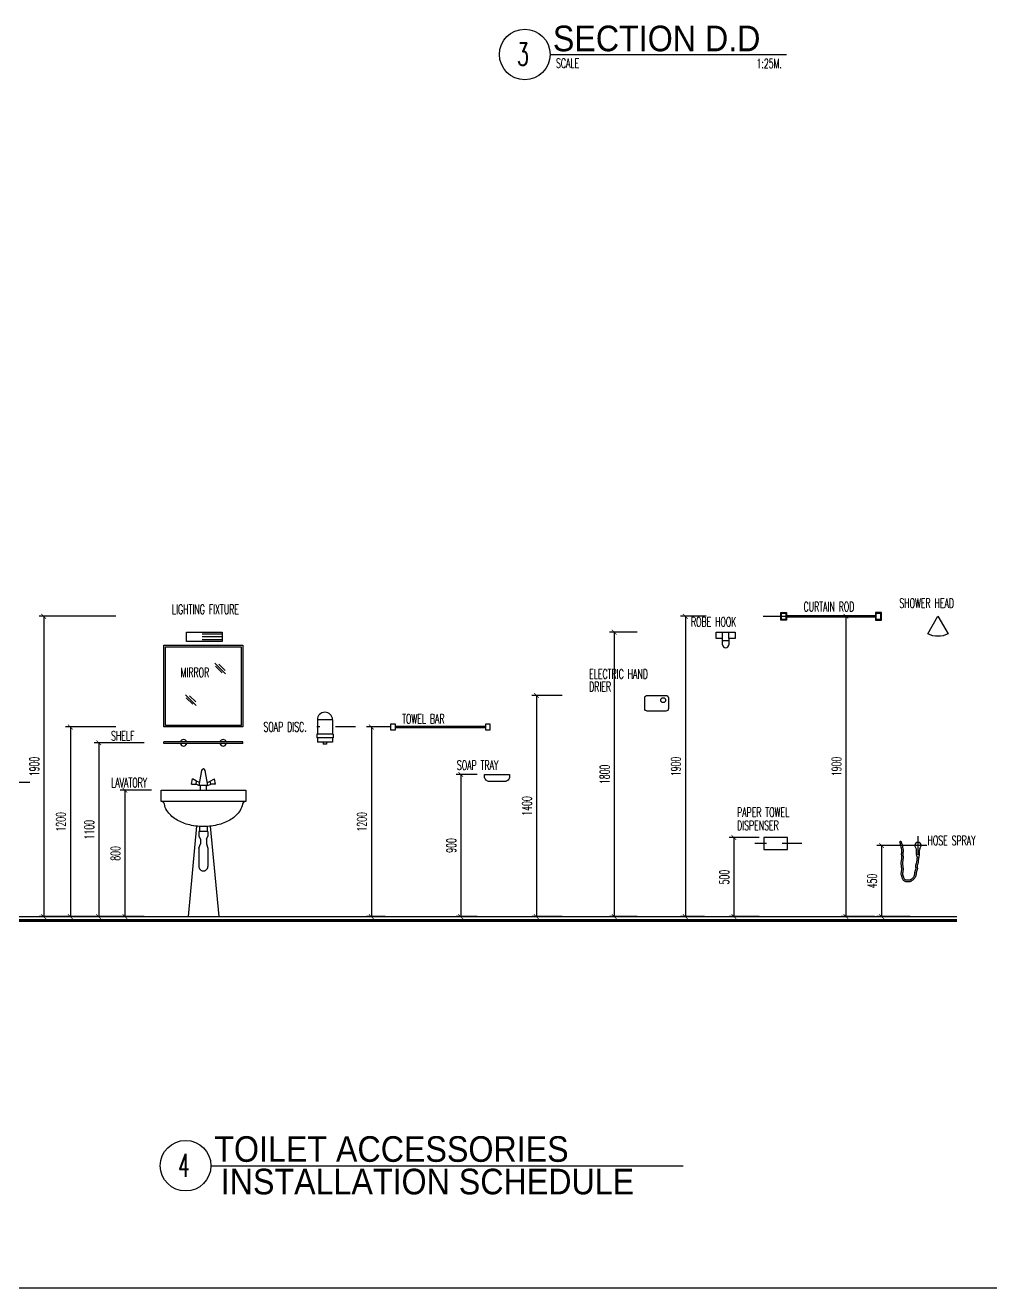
# Model space of a CAD drawing. Extents: x 417646.4 to 417675.2, y 43441 to 43460.9.
# Drawn here: x 417665.44 to 417671.55, y 43440.98 to 43448.96 of the extents above; entities that cross this region are included whole.
import ezdxf

# ---------------------------------------------------------------- set-up
doc = ezdxf.new("R2010")
doc.units = 0
doc.header["$MEASUREMENT"] = 0
doc.header["$PDMODE"] = 3
doc.header["$PDSIZE"] = 0.1
for name, pattern in [('CENTER2', [1.125, 0.75, -0.125, 0.125, -0.125]), ('HIDDEN', [0.375, 0.25, -0.125]), ('HIDDEN2', [0.1875, 0.125, -0.0625])]:
    doc.linetypes.add(name, pattern=pattern)
doc.layers.get('0').update_dxf_attribs({"linetype": 'CONTINUOUS'})
doc.layers.get('DEFPOINTS').update_dxf_attribs({"linetype": 'CONTINUOUS'})
for name, color, linetype in [('AXIS', 11, 'CENTER2'), ('BOARDER', 6, 'CONTINUOUS'), ('CONC', 3, 'CONTINUOUS'), ('DIM', 4, 'CONTINUOUS'), ('DIM1', 2, 'CONTINUOUS'), ('DRWIN', 2, 'CONTINUOUS'), ('FIX', 3, 'CONTINUOUS'), ('Hatch', 11, 'CONTINUOUS'), ('JUMP', 2, 'CONTINUOUS'), ('SANI', 2, 'CONTINUOUS'), ('SETTING', 3, 'CONTINUOUS'), ('TITLE', 6, 'CONTINUOUS'), ('TXT', 2, 'CONTINUOUS'), ('TXT1', 2, 'CONTINUOUS'), ('WallPartition', 2, 'CONTINUOUS')]:
    doc.layers.add(name, color=color, linetype=linetype)
doc.styles.add('ROMANS', font='ROMANS.shx', dxfattribs={"width": 0.6})
doc.styles.add('TTXT', font='swisse.ttf', dxfattribs={"width": 0.6})
doc.dimstyles.new('R50', dxfattribs={"dimscale": 0, "dimtxt": 0.06, "dimasz": 0.03, "dimexe": 0.03, "dimexo": 0.03, "dimgap": 0.03, "dimtad": 1, "dimdec": 0, "dimlfac": 1000, "dimzin": 13, "dimdsep": 46, "dimtxsty": 'ROMANS', "dimblk": 'ARCHTICK', "dimcen": 0.09, "dimclrd": 4, "dimclre": 4, "dimclrt": 2, "dimadec": 0, "dimazin": 0, "dimtfac": 1, "dimtdec": 0, "dimtofl": 0, "dimtmove": 2, "dimatfit": 3, "dimldrblk": 'CLOSEDBLANK', "dimfxl": 0, "dimtolj": 1, "dimtzin": 0, "dimarcsym": 0})

# ---------------------------------------------------------------- blocks, each defined once
blk = doc.blocks.new('_ARCHTICK')
at = {"color": 0, "linetype": 'ByBlock', "const_width": 0.15}
blk.add_lwpolyline([(-0.5, -0.5), (0.5, 0.5)], dxfattribs=at)
blk = doc.blocks.new('*D174')
at = {"layer": 'DEFPOINTS', "color": 0}
for p in [(417670.8459, 43445.2244), (417670.6344, 43443.3244), (417670.8459, 43443.3244)]:
    blk.add_point(p, dxfattribs=at)
at = {"layer": 'DIM', "color": 4, "lineweight": -2}
for p, q in [((417670.8159, 43445.2244), (417670.6044, 43445.2244)), ((417670.6344, 43445.2244), (417670.6344, 43443.3244)), ((417670.8159, 43443.3244), (417670.6044, 43443.3244))]:
    blk.add_line(p, q, dxfattribs=at)
at = {"layer": 'DIM', "color": 4, "lineweight": -2, "xscale": 0.03, "yscale": 0.03, "zscale": 0.03}
for p, rotation in [((417670.6344, 43445.2244), 90), ((417670.6344, 43443.3244), 270)]:
    blk.add_blockref('_ARCHTICK', p, dxfattribs=dict(at, rotation=rotation))
at = {"layer": 'DIM', "color": 2, "insert": (417670.5744, 43444.2744), "char_height": 0.06, "attachment_point": 5, "rotation": 90, "style": 'ROMANS'}
blk.add_mtext('\\A1;1900', dxfattribs=at)
blk = doc.blocks.new('_ClosedBlank')
at = {"color": 0, "linetype": 'ByBlock', "lineweight": -2}
for p, q in [((-1, 0.17), (0, 0)), ((-1, 0.17), (-1, -0.17)), ((0, 0), (-1, -0.17))]:
    blk.add_line(p, q, dxfattribs=at)
blk = doc.blocks.new('*D175')
at = {"layer": 'DEFPOINTS', "color": 0}
for p in [(417669.7811, 43445.2244), (417669.6186, 43443.3244), (417669.7689, 43443.3244)]:
    blk.add_point(p, dxfattribs=at)
at = {"layer": 'DIM', "color": 4, "lineweight": -2}
for p, q in [((417669.7511, 43445.2244), (417669.5886, 43445.2244)), ((417669.6186, 43445.2244), (417669.6186, 43443.3244)), ((417669.7389, 43443.3244), (417669.5886, 43443.3244))]:
    blk.add_line(p, q, dxfattribs=at)
at = {"layer": 'DIM', "color": 4, "lineweight": -2, "xscale": 0.03, "yscale": 0.03, "zscale": 0.03}
for p, rotation in [((417669.6186, 43445.2244), 90), ((417669.6186, 43443.3244), 270)]:
    blk.add_blockref('_ARCHTICK', p, dxfattribs=dict(at, rotation=rotation))
at = {"layer": 'DIM', "color": 2, "insert": (417669.5586, 43444.2744), "char_height": 0.06, "attachment_point": 5, "rotation": 90, "style": 'ROMANS'}
blk.add_mtext('\\A1;1900', dxfattribs=at)
blk = doc.blocks.new('*D176')
at = {"layer": 'DEFPOINTS', "color": 0}
for p in [(417666.0453, 43445.2244), (417665.5592, 43443.3244), (417665.9403, 43443.3244)]:
    blk.add_point(p, dxfattribs=at)
at = {"layer": 'DIM', "color": 4, "lineweight": -2}
for p, q in [((417666.0153, 43445.2244), (417665.5292, 43445.2244)), ((417665.5592, 43445.2244), (417665.5592, 43443.3244)), ((417665.9103, 43443.3244), (417665.5292, 43443.3244))]:
    blk.add_line(p, q, dxfattribs=at)
at = {"layer": 'DIM', "color": 4, "lineweight": -2, "xscale": 0.03, "yscale": 0.03, "zscale": 0.03}
for p, rotation in [((417665.5592, 43445.2244), 90), ((417665.5592, 43443.3244), 270)]:
    blk.add_blockref('_ARCHTICK', p, dxfattribs=dict(at, rotation=rotation))
at = {"layer": 'DIM', "color": 2, "insert": (417665.4992, 43444.2744), "char_height": 0.06, "attachment_point": 5, "rotation": 90, "style": 'ROMANS'}
blk.add_mtext('\\A1;1900', dxfattribs=at)
blk = doc.blocks.new('*D177')
at = {"layer": 'DEFPOINTS', "color": 0}
for p in [(417669.344, 43445.1244), (417669.1683, 43443.3244), (417669.344, 43443.3244)]:
    blk.add_point(p, dxfattribs=at)
at = {"layer": 'DIM', "color": 4, "lineweight": -2}
for p, q in [((417669.314, 43445.1244), (417669.1383, 43445.1244)), ((417669.1683, 43445.1244), (417669.1683, 43443.3244)), ((417669.314, 43443.3244), (417669.1383, 43443.3244))]:
    blk.add_line(p, q, dxfattribs=at)
at = {"layer": 'DIM', "color": 4, "lineweight": -2, "xscale": 0.03, "yscale": 0.03, "zscale": 0.03}
for p, rotation in [((417669.1683, 43445.1244), 90), ((417669.1683, 43443.3244), 270)]:
    blk.add_blockref('_ARCHTICK', p, dxfattribs=dict(at, rotation=rotation))
at = {"layer": 'DIM', "color": 2, "insert": (417669.1083, 43444.2244), "char_height": 0.06, "attachment_point": 5, "rotation": 90, "style": 'ROMANS'}
blk.add_mtext('\\A1;1800', dxfattribs=at)
blk = doc.blocks.new('*D178')
at = {"layer": 'DEFPOINTS', "color": 0}
for p in [(417671.0709, 43443.7744), (417670.8606, 43443.3244), (417671.0709, 43443.3244)]:
    blk.add_point(p, dxfattribs=at)
at = {"layer": 'DIM', "color": 4, "lineweight": -2}
for p, q in [((417671.0409, 43443.7744), (417670.8306, 43443.7744)), ((417670.8606, 43443.7744), (417670.8606, 43443.3244)), ((417671.0409, 43443.3244), (417670.8306, 43443.3244))]:
    blk.add_line(p, q, dxfattribs=at)
at = {"layer": 'DIM', "color": 4, "lineweight": -2, "xscale": 0.03, "yscale": 0.03, "zscale": 0.03}
for p, rotation in [((417670.8606, 43443.7744), 90), ((417670.8606, 43443.3244), 270)]:
    blk.add_blockref('_ARCHTICK', p, dxfattribs=dict(at, rotation=rotation))
at = {"layer": 'DIM', "color": 2, "insert": (417670.8006, 43443.5494), "char_height": 0.06, "attachment_point": 5, "rotation": 90, "style": 'ROMANS'}
blk.add_mtext('\\A1;450', dxfattribs=at)
blk = doc.blocks.new('*D179')
at = {"layer": 'DEFPOINTS', "color": 0}
for p in [(417670.1147, 43443.8244), (417669.9254, 43443.3244), (417670.1147, 43443.3244)]:
    blk.add_point(p, dxfattribs=at)
at = {"layer": 'DIM', "color": 4, "lineweight": -2}
for p, q in [((417670.0847, 43443.8244), (417669.8954, 43443.8244)), ((417669.9254, 43443.8244), (417669.9254, 43443.3244)), ((417670.0847, 43443.3244), (417669.8954, 43443.3244))]:
    blk.add_line(p, q, dxfattribs=at)
at = {"layer": 'DIM', "color": 4, "lineweight": -2, "xscale": 0.03, "yscale": 0.03, "zscale": 0.03}
for p, rotation in [((417669.9254, 43443.8244), 90), ((417669.9254, 43443.3244), 270)]:
    blk.add_blockref('_ARCHTICK', p, dxfattribs=dict(at, rotation=rotation))
at = {"layer": 'DIM', "color": 2, "insert": (417669.8654, 43443.5744), "char_height": 0.06, "attachment_point": 5, "rotation": 90, "style": 'ROMANS'}
blk.add_mtext('\\A1;500', dxfattribs=at)
blk = doc.blocks.new('A$C753C42D5')
at = {"layer": 'SANI', "linetype": 'Continuous'}
for p, q in [((0.2568, 0.9248), (0.2394, 0.8287)), ((0.2968, 0.8287), (0.2793, 0.9248)), ((0.1923, 0.8373), (0.1985, 0.8714)), ((0.1923, 0.8373), (0.2215, 0.8373)), ((0.225, 0.8568), (0.1985, 0.8714)), ((0.2215, 0.8373), (0.225, 0.8568)), ((0.2394, 0.8287), (0.2215, 0.8373)), ((0.2429, 0.8483), (0.225, 0.8568)), ((0.2968, 0.8287), (0.2394, 0.8287)), ((0.2489, 0.8), (0.2489, 0.8287)), ((0.2872, 0.8), (0.2872, 0.8287)), ((0.2933, 0.8483), (0.3112, 0.8568)), ((0.2968, 0.8287), (0.3147, 0.8373)), ((0.3112, 0.8568), (0.3377, 0.8714)), ((0.3147, 0.8373), (0.3112, 0.8568)), ((0.3439, 0.8373), (0.3147, 0.8373)), ((0.3439, 0.8373), (0.3377, 0.8714)), ((0.2252, 0.5724), (0.1713, 0)), ((0.3109, 0.5724), (0.3648, 0))]:
    blk.add_line(p, q, dxfattribs=at)
at = {"layer": 'SANI', "linetype": 'HIDDEN2'}
for p, q in [((0.2441, 0.57), (0.2441, 0.5382)), ((0.292, 0.57), (0.292, 0.5382)), ((0.2968, 0.5382), (0.2394, 0.5382)), ((0.2394, 0.5382), (0.2394, 0.5094)), ((0.2394, 0.5094), (0.2489, 0.4903)), ((0.2489, 0.4903), (0.2489, 0.4616)), ((0.2872, 0.4903), (0.2968, 0.5094)), ((0.2872, 0.4903), (0.2872, 0.4616)), ((0.2968, 0.5382), (0.2968, 0.5094)), ((0.2394, 0.4328), (0.2489, 0.4616)), ((0.2394, 0.4328), (0.2394, 0.3179)), ((0.2872, 0.4616), (0.2968, 0.4328)), ((0.2968, 0.4328), (0.2968, 0.3179))]:
    blk.add_line(p, q, dxfattribs=at)
at = {"layer": 'SANI', "linetype": 'Continuous'}
blk.add_lwpolyline([(0.5362, 0.8), (0.5362, 0.789), (0.5362, 0.7282), (0, 0.7282), (0, 0.789), (0, 0.8)], close=True, dxfattribs=at)
for points in [[(0.517, 0.7282, -0.000994), (0.517, 0.7278, -0.145509)], [(0.5158, 0.7124, -0.107261), (0.5003, 0.6716, -0.107169), (0.4442, 0.6162, -0.077294), (0.3677, 0.5829, -0.06439), (0.2685, 0.57, -0.06439), (0.1694, 0.5829, -0.077294), (0.0929, 0.6162, -0.107169), (0.0368, 0.6716, -0.107938), (0.0212, 0.7126, -0.000994)]]:
    blk.add_lwpolyline(points, format="xyb", dxfattribs=at)
for centre, radius, start, end in [((0.2681, 0.9226), 0.0115, 9.52728, 170.47272), ((0.0024, 0.709), 0.0191, 10.80776, 88.49148), ((0.5347, 0.709), 0.0191, 89.19364, 170.01956)]:
    blk.add_arc(centre, radius, start, end, dxfattribs=at)
at = {"layer": 'SANI', "linetype": 'HIDDEN2'}
blk.add_arc((0.2681, 0.3179), 0.0287, 180, 0, dxfattribs=at)
blk = doc.blocks.new('*D180')
at = {"layer": 'DEFPOINTS', "color": 0}
for p in [(417666.0453, 43444.5244), (417665.7275, 43443.3244), (417666.0453, 43443.3244)]:
    blk.add_point(p, dxfattribs=at)
at = {"layer": 'DIM', "color": 4, "lineweight": -2}
for p, q in [((417666.0153, 43444.5244), (417665.6975, 43444.5244)), ((417665.7275, 43444.5244), (417665.7275, 43443.3244)), ((417666.0153, 43443.3244), (417665.6975, 43443.3244))]:
    blk.add_line(p, q, dxfattribs=at)
at = {"layer": 'DIM', "color": 4, "lineweight": -2, "xscale": 0.03, "yscale": 0.03, "zscale": 0.03}
for p, rotation in [((417665.7275, 43444.5244), 90), ((417665.7275, 43443.3244), 270)]:
    blk.add_blockref('_ARCHTICK', p, dxfattribs=dict(at, rotation=rotation))
at = {"layer": 'DIM', "color": 2, "insert": (417665.6675, 43443.9244), "char_height": 0.06, "attachment_point": 5, "rotation": 90, "style": 'ROMANS'}
blk.add_mtext('\\A1;1200', dxfattribs=at)
blk = doc.blocks.new('*D181')
at = {"layer": 'DEFPOINTS', "color": 0}
for p in [(417666.2707, 43444.1244), (417666.0728, 43443.3244), (417666.157, 43443.3244)]:
    blk.add_point(p, dxfattribs=at)
at = {"layer": 'DIM', "color": 4, "lineweight": -2}
for p, q in [((417666.2407, 43444.1244), (417666.0428, 43444.1244)), ((417666.0728, 43444.1244), (417666.0728, 43443.3244)), ((417666.127, 43443.3244), (417666.0428, 43443.3244))]:
    blk.add_line(p, q, dxfattribs=at)
at = {"layer": 'DIM', "color": 4, "lineweight": -2, "xscale": 0.03, "yscale": 0.03, "zscale": 0.03}
for p, rotation in [((417666.0728, 43444.1244), 90), ((417666.0728, 43443.3244), 270)]:
    blk.add_blockref('_ARCHTICK', p, dxfattribs=dict(at, rotation=rotation))
at = {"layer": 'DIM', "color": 2, "insert": (417666.0128, 43443.7244), "char_height": 0.06, "attachment_point": 5, "rotation": 90, "style": 'ROMANS'}
blk.add_mtext('\\A1;800', dxfattribs=at)
blk = doc.blocks.new('*D182')
at = {"layer": 'DEFPOINTS', "color": 0}
for p in [(417666.2247, 43444.4244), (417665.907, 43443.3244), (417666.2247, 43443.3244)]:
    blk.add_point(p, dxfattribs=at)
at = {"layer": 'DIM', "color": 4, "lineweight": -2}
for p, q in [((417666.1947, 43444.4244), (417665.877, 43444.4244)), ((417665.907, 43444.4244), (417665.907, 43443.3244)), ((417666.1947, 43443.3244), (417665.877, 43443.3244))]:
    blk.add_line(p, q, dxfattribs=at)
at = {"layer": 'DIM', "color": 4, "lineweight": -2, "xscale": 0.03, "yscale": 0.03, "zscale": 0.03}
for p, rotation in [((417665.907, 43444.4244), 90), ((417665.907, 43443.3244), 270)]:
    blk.add_blockref('_ARCHTICK', p, dxfattribs=dict(at, rotation=rotation))
at = {"layer": 'DIM', "color": 2, "insert": (417665.847, 43443.8744), "char_height": 0.06, "attachment_point": 5, "rotation": 90, "style": 'ROMANS'}
blk.add_mtext('\\A1;1100', dxfattribs=at)
blk = doc.blocks.new('*D183')
at = {"layer": 'DEFPOINTS', "color": 0}
for p in [(417668.332, 43444.2244), (417668.1976, 43443.3244), (417668.332, 43443.3244)]:
    blk.add_point(p, dxfattribs=at)
at = {"layer": 'DIM', "color": 4, "lineweight": -2}
for p, q in [((417668.302, 43444.2244), (417668.1676, 43444.2244)), ((417668.1976, 43444.2244), (417668.1976, 43443.3244)), ((417668.302, 43443.3244), (417668.1676, 43443.3244))]:
    blk.add_line(p, q, dxfattribs=at)
at = {"layer": 'DIM', "color": 4, "lineweight": -2, "xscale": 0.03, "yscale": 0.03, "zscale": 0.03}
for p, rotation in [((417668.1976, 43444.2244), 90), ((417668.1976, 43443.3244), 270)]:
    blk.add_blockref('_ARCHTICK', p, dxfattribs=dict(at, rotation=rotation))
at = {"layer": 'DIM', "color": 2, "insert": (417668.1376, 43443.7744), "char_height": 0.06, "attachment_point": 5, "rotation": 90, "style": 'ROMANS'}
blk.add_mtext('\\A1;900', dxfattribs=at)
blk = doc.blocks.new('*D184')
at = {"layer": 'DEFPOINTS', "color": 0}
for p in [(417667.7489, 43444.5244), (417667.632, 43443.3244), (417667.7489, 43443.3244)]:
    blk.add_point(p, dxfattribs=at)
at = {"layer": 'DIM', "color": 4, "lineweight": -2}
for p, q in [((417667.7189, 43444.5244), (417667.602, 43444.5244)), ((417667.632, 43444.5244), (417667.632, 43443.3244)), ((417667.7189, 43443.3244), (417667.602, 43443.3244))]:
    blk.add_line(p, q, dxfattribs=at)
at = {"layer": 'DIM', "color": 4, "lineweight": -2, "xscale": 0.03, "yscale": 0.03, "zscale": 0.03}
for p, rotation in [((417667.632, 43444.5244), 90), ((417667.632, 43443.3244), 270)]:
    blk.add_blockref('_ARCHTICK', p, dxfattribs=dict(at, rotation=rotation))
at = {"layer": 'DIM', "color": 2, "insert": (417667.572, 43443.9244), "char_height": 0.06, "attachment_point": 5, "rotation": 90, "style": 'ROMANS'}
blk.add_mtext('\\A1;1200', dxfattribs=at)
blk = doc.blocks.new('A$C5E8321AC')
at = {"layer": 'SANI'}
for p, q in [((0.0997, 0.1539), (0.0038, 0.1539)), ((0.0038, 0.1539), (0.0038, 0.0629)), ((0.0997, 0.1539), (0.0997, 0.0629)), ((0.1036, 0.0629), (0, 0.0629)), ((0, 0.0629), (0, 0.0399)), ((0.1036, 0.0399), (0, 0.0399)), ((0.0038, 0.0399), (0.0038, 0.0115)), ((0.0997, 0.0115), (0.0038, 0.0115)), ((0.0412, 0.0115), (0.0412, 0)), ((0.0623, 0.0115), (0.0623, 0)), ((0.0997, 0.0399), (0.0997, 0.0115)), ((0.1036, 0.0629), (0.1036, 0.0399)), ((0.0623, 0), (0.0412, 0))]:
    blk.add_line(p, q, dxfattribs=at)
blk.add_arc((0.0518, 0.1539), 0.0479, 0, 180, dxfattribs=at)
blk = doc.blocks.new('*D185')
at = {"layer": 'DEFPOINTS', "color": 0}
for p in [(417668.8691, 43444.7244), (417668.6762, 43443.3244), (417668.8691, 43443.3244)]:
    blk.add_point(p, dxfattribs=at)
at = {"layer": 'DIM', "color": 4, "lineweight": -2}
for p, q in [((417668.8391, 43444.7244), (417668.6462, 43444.7244)), ((417668.6762, 43444.7244), (417668.6762, 43443.3244)), ((417668.8391, 43443.3244), (417668.6462, 43443.3244))]:
    blk.add_line(p, q, dxfattribs=at)
at = {"layer": 'DIM', "color": 4, "lineweight": -2, "xscale": 0.03, "yscale": 0.03, "zscale": 0.03}
for p, rotation in [((417668.6762, 43444.7244), 90), ((417668.6762, 43443.3244), 270)]:
    blk.add_blockref('_ARCHTICK', p, dxfattribs=dict(at, rotation=rotation))
at = {"layer": 'DIM', "color": 2, "insert": (417668.6162, 43444.0244), "char_height": 0.06, "attachment_point": 5, "rotation": 90, "style": 'ROMANS'}
blk.add_mtext('\\A1;1400', dxfattribs=at)

msp = doc.modelspace()

# ---------------------------------------------------------------- linework, layer by layer
at = {"layer": 'AXIS'}
for p, q in [((417670.1114, 43445.2244), (417670.5021, 43445.2244)), ((417664.0571, 43444.1744), (417665.4707, 43444.1744))]:
    msp.add_line(p, q, dxfattribs=at)
at = {"layer": 'AXIS', "linetype": 'CENTER2', "ltscale": 10}
for p, q in [((417671.0907, 43443.715), (417671.0907, 43443.8341)), ((417671.147, 43443.7744), (417671.0279, 43443.7744))]:
    msp.add_line(p, q, dxfattribs=at)
at = {"layer": 'BOARDER', "const_width": 0.02}
msp.add_lwpolyline([(417664.47, 43443.3004), (417671.3365, 43443.3004)], dxfattribs=at)
at = {"layer": 'CONC'}
msp.add_lwpolyline([(417669.3619, 43444.6404), (417669.3619, 43444.7084, -0.414214), (417669.3779, 43444.7244), (417669.4959, 43444.7244, -0.414214), (417669.5119, 43444.7084), (417669.5119, 43444.6404, -0.414214), (417669.4959, 43444.6244), (417669.3779, 43444.6244, -0.414214)], format="xyb", close=True, dxfattribs=at)
at = {"layer": 'DIM1'}
msp.add_lwpolyline([(417668.3477, 43444.2109), (417668.3477, 43444.2244), (417668.5065, 43444.2244), (417668.5065, 43444.2109, -0.414214), (417668.475, 43444.1794), (417668.3792, 43444.1794, -0.414214)], format="xyb", close=True, dxfattribs=at)
at = {"layer": 'DIM1', "linetype": 'HIDDEN'}
for points in [[(417671.095, 43443.7001), (417671.0938, 43443.6923), (417671.0929, 43443.6861), (417671.0924, 43443.6811), (417671.0921, 43443.677), (417671.092, 43443.6735), (417671.0918, 43443.6704), (417671.0915, 43443.6672), (417671.0909, 43443.664), (417671.09, 43443.6608), (417671.089, 43443.6579), (417671.0879, 43443.6552), (417671.0868, 43443.6529), (417671.086, 43443.6508), (417671.0853, 43443.6489), (417671.0849, 43443.6474), (417671.0847, 43443.6463), (417671.0846, 43443.6452), (417671.0847, 43443.6438), (417671.085, 43443.642), (417671.0854, 43443.6398), (417671.0858, 43443.6373), (417671.0862, 43443.6343), (417671.0865, 43443.631), (417671.0863, 43443.6274), (417671.0858, 43443.6237), (417671.0849, 43443.6204), (417671.0838, 43443.6172), (417671.0827, 43443.6143), (417671.0817, 43443.6116), (417671.0808, 43443.609), (417671.08, 43443.6066), (417671.0794, 43443.6044), (417671.079, 43443.6021), (417671.0787, 43443.5996), (417671.0785, 43443.5969), (417671.0783, 43443.5938), (417671.0779, 43443.5905), (417671.0774, 43443.587), (417671.0766, 43443.5832), (417671.0754, 43443.5792), (417671.0737, 43443.5754), (417671.0717, 43443.5717), (417671.0694, 43443.5682), (417671.067, 43443.5649), (417671.0644, 43443.5619), (417671.0616, 43443.5591), (417671.0589, 43443.5565), (417671.0561, 43443.5541), (417671.0532, 43443.5521), (417671.0503, 43443.5502), (417671.0474, 43443.5487), (417671.0443, 43443.5474), (417671.0412, 43443.5463), (417671.0381, 43443.5455), (417671.0349, 43443.5449), (417671.0317, 43443.5445), (417671.0283, 43443.5442), (417671.0248, 43443.5441), (417671.0212, 43443.5442), (417671.0175, 43443.5445), (417671.0137, 43443.5452), (417671.0098, 43443.5462), (417671.006, 43443.5478), (417671.0023, 43443.55), (417670.9991, 43443.5529), (417670.9966, 43443.5562), (417670.9948, 43443.5595), (417670.9934, 43443.5627), (417670.9923, 43443.5658), (417670.9914, 43443.5687), (417670.9906, 43443.5714), (417670.9899, 43443.5739), (417670.9891, 43443.5763), (417670.9882, 43443.5789), (417670.9873, 43443.5815), (417670.9864, 43443.5843), (417670.9856, 43443.5874), (417670.9849, 43443.5906), (417670.9845, 43443.5941), (417670.9844, 43443.5978), (417670.9846, 43443.6014), (417670.9851, 43443.6049), (417670.9858, 43443.6081), (417670.9864, 43443.6112), (417670.987, 43443.6143), (417670.9875, 43443.6174), (417670.9878, 43443.6204), (417670.9879, 43443.6237), (417670.9878, 43443.6272), (417670.9874, 43443.6311), (417670.9869, 43443.6354), (417670.9863, 43443.64), (417670.9857, 43443.6448), (417670.9851, 43443.6498), (417670.9846, 43443.655), (417670.9844, 43443.6602), (417670.9845, 43443.6654), (417670.9848, 43443.6703), (417670.9853, 43443.6751), (417670.9859, 43443.6795), (417670.9866, 43443.6838), (417670.9872, 43443.6877), (417670.9876, 43443.6912), (417670.9879, 43443.6945), (417670.9881, 43443.6975), (417670.988, 43443.7004), (417670.9879, 43443.7033), (417670.9877, 43443.7063), (417670.9874, 43443.7094), (417670.9872, 43443.7125), (417670.987, 43443.7159), (417670.9869, 43443.7193), (417670.987, 43443.7229), (417670.9872, 43443.7263), (417670.9875, 43443.7296), (417670.9877, 43443.7328), (417670.988, 43443.7358), (417670.9882, 43443.7387), (417670.9882, 43443.7414), (417670.9882, 43443.744), (417670.988, 43443.7464), (417670.9875, 43443.7493), (417670.9868, 43443.753), (417670.9856, 43443.7581), (417670.9839, 43443.7648), (417670.9817, 43443.7735), (417670.9789, 43443.7845), (417670.9754, 43443.7981)], [(417671.0851, 43443.7017), (417671.0839, 43443.6938), (417671.083, 43443.6872), (417671.0825, 43443.6819), (417671.0822, 43443.6776), (417671.082, 43443.674), (417671.0818, 43443.6711), (417671.0816, 43443.6686), (417671.0812, 43443.6662), (417671.0805, 43443.6639), (417671.0796, 43443.6615), (417671.0787, 43443.6591), (417671.0776, 43443.6568), (417671.0767, 43443.6544), (417671.0758, 43443.6521), (417671.0751, 43443.6497), (417671.0747, 43443.6474), (417671.0746, 43443.645), (417671.0748, 43443.6427), (417671.0751, 43443.6404), (417671.0755, 43443.6381), (417671.076, 43443.6357), (417671.0763, 43443.6333), (417671.0765, 43443.6309), (417671.0764, 43443.6284), (417671.076, 43443.6258), (417671.0753, 43443.6232), (417671.0744, 43443.6205), (417671.0734, 43443.6178), (417671.0723, 43443.615), (417671.0713, 43443.6122), (417671.0704, 43443.6094), (417671.0696, 43443.6065), (417671.0691, 43443.6036), (417671.0688, 43443.6006), (417671.0685, 43443.5977), (417671.0683, 43443.5947), (417671.068, 43443.5917), (417671.0676, 43443.5887), (417671.0669, 43443.5857), (417671.066, 43443.5827), (417671.0647, 43443.5797), (417671.0631, 43443.5768), (417671.0612, 43443.574), (417671.0592, 43443.5712), (417671.0569, 43443.5686), (417671.0546, 43443.5662), (417671.0523, 43443.564), (417671.0499, 43443.562), (417671.0476, 43443.5603), (417671.0453, 43443.5589), (417671.043, 43443.5577), (417671.0407, 43443.5567), (417671.0384, 43443.5559), (417671.0359, 43443.5553), (417671.0334, 43443.5548), (417671.0307, 43443.5545), (417671.0278, 43443.5542), (417671.0248, 43443.5541), (417671.0217, 43443.5542), (417671.0187, 43443.5545), (417671.0158, 43443.5549), (417671.0131, 43443.5557), (417671.0106, 43443.5567), (417671.0084, 43443.5581), (417671.0065, 43443.5597), (417671.005, 43443.5617), (417671.0037, 43443.5639), (417671.0027, 43443.5663), (417671.0018, 43443.5689), (417671.001, 43443.5715), (417671.0002, 43443.5742), (417670.9994, 43443.5769), (417670.9986, 43443.5795), (417670.9977, 43443.5821), (417670.9968, 43443.5846), (417670.996, 43443.5872), (417670.9953, 43443.5897), (417670.9948, 43443.5923), (417670.9945, 43443.5949), (417670.9944, 43443.5976), (417670.9946, 43443.6003), (417670.995, 43443.6032), (417670.9956, 43443.6062), (417670.9962, 43443.6093), (417670.9968, 43443.6126), (417670.9974, 43443.6161), (417670.9978, 43443.6197), (417670.9979, 43443.6237), (417670.9978, 43443.6278), (417670.9974, 43443.6322), (417670.9968, 43443.6367), (417670.9962, 43443.6414), (417670.9956, 43443.6461), (417670.995, 43443.6509), (417670.9946, 43443.6556), (417670.9944, 43443.6603), (417670.9945, 43443.6649), (417670.9948, 43443.6694), (417670.9953, 43443.6738), (417670.9958, 43443.6781), (417670.9965, 43443.6823), (417670.9971, 43443.6863), (417670.9976, 43443.6901), (417670.9979, 43443.6938), (417670.9981, 43443.6973), (417670.998, 43443.7007), (417670.9979, 43443.7039), (417670.9977, 43443.7071), (417670.9974, 43443.7102), (417670.9972, 43443.7132), (417670.997, 43443.7163), (417670.9969, 43443.7193), (417670.997, 43443.7225), (417670.9972, 43443.7256), (417670.9974, 43443.7288), (417670.9977, 43443.732), (417670.998, 43443.7351), (417670.9982, 43443.7383), (417670.9982, 43443.7414), (417670.9982, 43443.7445), (417670.9979, 43443.7476), (417670.9974, 43443.751), (417670.9965, 43443.7552), (417670.9953, 43443.7605), (417670.9936, 43443.7672), (417670.9914, 43443.7759), (417670.9886, 43443.7869), (417670.9851, 43443.8006)]]:
    msp.add_lwpolyline(points, dxfattribs=at)
at = {"layer": 'DIM1'}
for centre, radius in [((417669.4783, 43444.6939), 0.0151), ((417670.9801, 43443.7986), 0.00364)]:
    msp.add_circle(centre, radius, dxfattribs=at)
at = {"layer": 'DRWIN'}
msp.add_line((417664.47, 43443.3244), (417671.3365, 43443.3244), dxfattribs=at)
at = {"layer": 'FIX'}
for p, q in [((417670.8268, 43445.2217), (417670.8268, 43445.2282)), ((417669.8133, 43445.1244), (417669.9333, 43445.1244)), ((417669.8133, 43445.0844), (417669.8133, 43445.1244)), ((417669.8533, 43445.0844), (417669.8133, 43445.0844)), ((417669.8533, 43445.0844), (417669.8533, 43445.1244)), ((417669.8533, 43445.0444), (417669.8533, 43445.0844)), ((417669.8933, 43445.0702), (417669.8533, 43445.0702)), ((417669.8933, 43445.0844), (417669.8933, 43445.1244)), ((417669.8933, 43445.0844), (417669.8933, 43445.0444)), ((417669.9333, 43445.0844), (417669.8933, 43445.0844)), ((417669.9333, 43445.1244), (417669.9333, 43445.0844)), ((417666.7091, 43444.86), (417666.6415, 43444.9277)), ((417666.687, 43444.8674), (417666.6464, 43444.908)), ((417666.7067, 43444.8822), (417666.6673, 43444.9215)), ((417666.5235, 43444.6603), (417666.4558, 43444.728)), ((417666.5014, 43444.6677), (417666.4608, 43444.7083)), ((417666.521, 43444.6825), (417666.4817, 43444.7218)), ((417668.3557, 43444.5217), (417668.3557, 43444.5282))]:
    msp.add_line(p, q, dxfattribs=at)
at = {"layer": 'FIX', "color": 2}
for p, q in [((417666.819, 43444.4298), (417666.319, 43444.4298)), ((417666.319, 43444.4189), (417666.319, 43444.4298)), ((417666.819, 43444.4189), (417666.319, 43444.4189)), ((417666.819, 43444.4189), (417666.819, 43444.4298))]:
    msp.add_line(p, q, dxfattribs=at)
at = {"layer": 'FIX'}
for points in [[(417670.2585, 43445.2217), (417670.2585, 43445.1996), (417670.2217, 43445.1996), (417670.2217, 43445.2491), (417670.2585, 43445.2491), (417670.2585, 43445.2282)], [(417670.8268, 43445.2282), (417670.2535, 43445.2282), (417670.2535, 43445.2217), (417670.8268, 43445.2217)], [(417670.8218, 43445.2217), (417670.8218, 43445.1996), (417670.8587, 43445.1996), (417670.8587, 43445.2491), (417670.8218, 43445.2491), (417670.8218, 43445.2282)], [(417668.3557, 43444.5282), (417667.7824, 43444.5282), (417667.7824, 43444.5217), (417668.3557, 43444.5217)]]:
    msp.add_lwpolyline(points, dxfattribs=at)
for points in [[(417670.2535, 43445.2046), (417670.2267, 43445.2046), (417670.2267, 43445.2441), (417670.2535, 43445.2441)], [(417670.8535, 43445.2046), (417670.8267, 43445.2046), (417670.8267, 43445.2441), (417670.8535, 43445.2441)], [(417667.7824, 43444.5046), (417667.7556, 43444.5046), (417667.7556, 43444.5441), (417667.7824, 43444.5441)], [(417668.3824, 43444.5046), (417668.3556, 43444.5046), (417668.3556, 43444.5441), (417668.3824, 43444.5441)]]:
    msp.add_lwpolyline(points, close=True, dxfattribs=at)
msp.add_lwpolyline([(417671.2167, 43445.2244), (417671.2809, 43445.1133, -0.242486), (417671.1526, 43445.1133)], format="xyb", close=True, dxfattribs=at)
at = {"layer": 'FIX', "color": 2}
for points in [[(417666.819, 43445.042), (417666.819, 43444.5244), (417666.319, 43444.5244), (417666.319, 43445.042)], [(417666.809, 43445.032), (417666.809, 43444.5344), (417666.329, 43444.5344), (417666.329, 43445.032)]]:
    msp.add_lwpolyline(points, close=True, dxfattribs=at)
at = {"layer": 'FIX'}
msp.add_arc((417669.8733, 43445.0444), 0.02, 180, 0, dxfattribs=at)
at = {"layer": 'FIX', "color": 2}
for centre, start, end in [((417666.444, 43444.4244), 15.20227, 164.79773), ((417666.444, 43444.4244), 195.20227, 344.79773), ((417666.694, 43444.4244), 15.20227, 164.79773), ((417666.694, 43444.4244), 195.20227, 344.79773)]:
    msp.add_arc(centre, 0.0206, start, end, dxfattribs=at)
at = {"layer": 'Hatch', "linetype": 'HIDDEN2'}
for p, q in [((417666.6869, 43445.1124), (417666.4619, 43445.1124)), ((417666.6869, 43445.0944), (417666.4619, 43445.0944)), ((417666.6869, 43445.0764), (417666.4619, 43445.0764)), ((417667.7556, 43444.5244), (417667.2864, 43444.5244)), ((417670.3565, 43443.7869), (417670.0588, 43443.7869))]:
    msp.add_line(p, q, dxfattribs=at)
at = {"layer": 'JUMP'}
msp.add_lwpolyline([(417670.1147, 43443.8244), (417670.1147, 43443.7494), (417670.2647, 43443.7494), (417670.2647, 43443.8244)], close=True, dxfattribs=at)
at = {"layer": 'SANI', "color": 6}
for p, q in [((417668.7625, 43448.7787), (417670.2586, 43448.7787)), ((417666.6166, 43441.7487), (417669.6042, 43441.7487))]:
    msp.add_line(p, q, dxfattribs=at)
at = {"layer": 'SANI'}
msp.add_lwpolyline([(417666.6869, 43445.0644), (417666.4619, 43445.0644), (417666.4619, 43445.1244), (417666.6869, 43445.1244)], close=True, dxfattribs=at)
at = {"layer": 'SETTING'}
for p, q in [((417671.0791, 43443.7554), (417671.0713, 43443.7731)), ((417671.0807, 43443.7174), (417671.0807, 43443.748)), ((417671.0822, 43443.709), (417671.0813, 43443.7127)), ((417671.0844, 43443.7027), (417671.0822, 43443.709)), ((417671.0898, 43443.6945), (417671.0844, 43443.7027)), ((417671.0901, 43443.6945), (417671.0959, 43443.7008)), ((417671.0977, 43443.7047), (417671.0989, 43443.7081)), ((417671.0995, 43443.7099), (417671.1001, 43443.7127)), ((417671.1007, 43443.7174), (417671.1007, 43443.748)), ((417671.1023, 43443.7554), (417671.1101, 43443.7731))]:
    msp.add_line(p, q, dxfattribs=at)
for centre, radius, start, end in [((417671.0907, 43443.7744), 0.02, 4.77123, 175.22877), ((417671.0767, 43443.7755), 0.006, 175.22877, 203.96841), ((417671.0627, 43443.748), 0.018, 0, 23.96841), ((417671.0727, 43443.7502), 0.008, 0, 23.96841), ((417671.1007, 43443.7174), 0.02, 180, 193.70485), ((417671.0789, 43443.7113), 0.02, 328.31381, 340.75167), ((417671.08, 43443.7147), 0.02, 340.75167, 346.29515), ((417671.0807, 43443.7174), 0.02, 346.29515, 0), ((417671.1187, 43443.748), 0.018, 156.03159, 180), ((417671.1087, 43443.7502), 0.008, 156.03159, 180), ((417671.1046, 43443.7755), 0.006, 336.03159, 4.77123)]:
    msp.add_arc(centre, radius, start, end, dxfattribs=at)
at = {"layer": 'TITLE'}
msp.add_line((417646.3501, 43440.9766), (417674.6751, 43440.9766), dxfattribs=at)
at = {"layer": 'TITLE', "color": 6}
for centre in [(417668.6025, 43448.7787), (417666.4566, 43441.7487)]:
    msp.add_circle(centre, 0.16, dxfattribs=at)

# ---------------------------------------------------------------- block references
at = {"layer": 'FIX'}
msp.add_blockref('A$C5E8321AC', (417667.2863, 43444.416), dxfattribs=at)
at = {"layer": 'WallPartition'}
msp.add_blockref('A$C753C42D5', (417666.301, 43443.3244), dxfattribs=at)

# ---------------------------------------------------------------- texts
at = {"layer": 'TITLE', "style": 'ROMANS', "width": 0.6}
for s, p in [('3', (417668.5537, 43448.7091)), ('4', (417666.4079, 43441.6792))]:
    msp.add_text(s, height=0.1439, dxfattribs=at).set_placement(p)
at = {"layer": 'TXT', "style": 'ROMANS', "width": 0.6}
for s, p in [('SCALE', (417668.8003, 43448.6932)), ('1:25M.', (417670.0688, 43448.6918)), ('LIGHTING FIXTURE', (417666.37, 43445.2382)), ('CURTAIN ROD', (417670.3667, 43445.2551)), ('SHOWER HEAD', (417670.9727, 43445.2779)), ('ROBE HOOK', (417669.6542, 43445.1591)), ('MIRROR ', (417666.4251, 43444.8389)), ('ELECTRIC HAND', (417669.0097, 43444.8291)), ('DRIER', (417669.0097, 43444.7491)), ('TOWEL BAR', (417667.8265, 43444.5463)), ('SHELF', (417665.9851, 43444.4382)), ('SOAP DISC.', (417666.9493, 43444.4945)), ('SOAP TRAY', (417668.1732, 43444.2522)), ('LAVATORY', (417665.9851, 43444.1418)), ('PAPER TOWEL', (417669.9457, 43443.9548)), ('DISPENSER', (417669.9457, 43443.8714)), ('HOSE SPRAY', (417671.1506, 43443.7764))]:
    msp.add_text(s, height=0.06, dxfattribs=at).set_placement(p)
at = {"layer": 'TXT1', "color": 6, "style": 'TTXT', "width": 0.9}
for s, p in [('SECTION D.D', (417668.7803, 43448.799)), ('TOILET ACCESSORIES', (417666.638, 43441.7732)), ('INSTALLATION SCHEDULE', (417666.679, 43441.5675))]:
    msp.add_text(s, height=0.162094, dxfattribs=at).set_placement(p)

# ---------------------------------------------------------------- dimensions: what is measured, and where the dimension line sits
at = {"layer": 'DIM'}
for base, p1, p2, text, picture, middle in [((417665.5592, 43443.3244), (417666.0453, 43445.2244), (417665.9403, 43443.3244), '1900', '*D176', (417665.4992, 43444.2744)), ((417669.6186, 43443.3244), (417669.7811, 43445.2244), (417669.7689, 43443.3244), '1900', '*D175', (417669.5586, 43444.2744)), ((417670.6344, 43443.3244), (417670.8459, 43445.2244), (417670.8459, 43443.3244), '1900', '*D174', (417670.5744, 43444.2744)), ((417669.1683, 43443.3244), (417669.344, 43445.1244), (417669.344, 43443.3244), '1800', '*D177', (417669.1083, 43444.2244)), ((417668.6762, 43443.3244), (417668.8691, 43444.7244), (417668.8691, 43443.3244), '1400', '*D185', (417668.6162, 43444.0244)), ((417665.7275, 43443.3244), (417666.0453, 43444.5244), (417666.0453, 43443.3244), '1200', '*D180', (417665.6675, 43443.9244)), ((417667.632, 43443.3244), (417667.7489, 43444.5244), (417667.7489, 43443.3244), '1200', '*D184', (417667.572, 43443.9244)), ((417665.907, 43443.3244), (417666.2247, 43444.4244), (417666.2247, 43443.3244), '1100', '*D182', (417665.847, 43443.8744)), ((417668.1976, 43443.3244), (417668.332, 43444.2244), (417668.332, 43443.3244), '900', '*D183', (417668.1376, 43443.7744)), ((417666.0728, 43443.3244), (417666.2707, 43444.1244), (417666.157, 43443.3244), '800', '*D181', (417666.0128, 43443.7244)), ((417669.9254, 43443.3244), (417670.1147, 43443.8244), (417670.1147, 43443.3244), '500', '*D179', (417669.8654, 43443.5744)), ((417670.8606, 43443.3244), (417671.0709, 43443.7744), (417671.0709, 43443.3244), '450', '*D178', (417670.8006, 43443.5494))]:
    dim = msp.add_linear_dim(base=base, p1=p1, p2=p2, angle=90, text=text, dimstyle='R50', override={"dimscale": 1}, dxfattribs=at)
    dim.commit()
    dim.dimension.update_dxf_attribs({"geometry": picture, "text_midpoint": middle})

doc.saveas('drawing.dxf')
